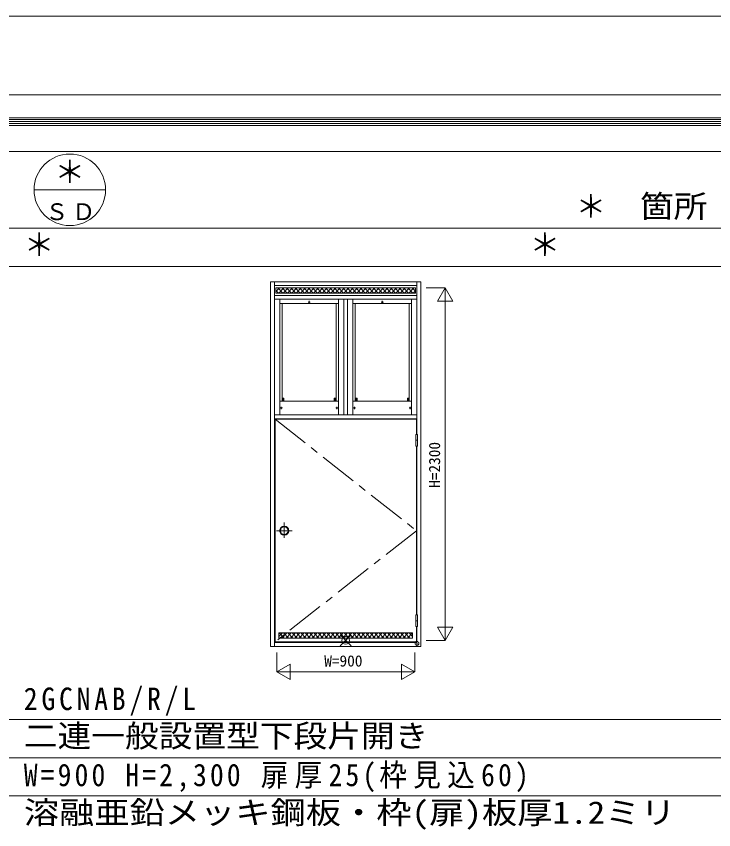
# Model space of a CAD drawing. Units: millimetres, scale not verified. Extents: x -14862 to 14850, y -10512 to 10500.
# Drawn here: x -4599 to -49, y 5193 to 10500 of the extents above; entities that cross this region are included whole.
import ezdxf
from ezdxf.enums import TextEntityAlignment as Align

# ---------------------------------------------------------------- set-up
doc = ezdxf.new("R2010")
doc.units = ezdxf.units.MM
doc.header["$LTSCALE"] = 50
doc.header["$PDMODE"] = 32
doc.header["$PDSIZE"] = 25
doc.linetypes.add('CHAIN1', pattern=[8, 5, -1, 1, -1])
doc.layers.add('0-0_0', color=7, linetype='Continuous')
for name, color, linetype, lineweight in [('0-1_USER1', 7, 'Continuous', 9), ('0-3_YKK_11', 7, 'Continuous', 9), ('0-4_YKK_12', 2, 'Continuous', 9), ('0-5_YSS_K', 4, 'Continuous', 9), ('0-6_YKK_13', 3, 'Continuous', 9)]:
    doc.layers.add(name, color=color, linetype=linetype, lineweight=lineweight)
doc.styles.add('ＭＳ ゴシック', font='')
doc.styles.get('ＭＳ ゴシック').set_extended_font_data('MS Gothic')

msp = doc.modelspace()

# ---------------------------------------------------------------- linework, layer by layer
at = {"layer": '0-1_USER1'}
for p, q in [((-14850, 10500), (14850, 10500)), ((-14340.23, 9987.41), (14340.79, 9987.41)), ((-14190.23, 9837.97), (14190.23, 9837.97)), ((-14177.82, 9825.57), (14177.82, 9825.57)), ((-14164.85, 9812.59), (14165.42, 9812.59)), ((-14152.44, 9799.62), (14152.45, 9799.62)), ((-14140.04, 9787.22), (14140.04, 9787.22)), ((-13949.96, 9617.94), (13950.04, 9617.94)), ((-4483.29, 9367.94), (-4016.63, 9367.94)), ((-13949.96, 9117.94), (13950.04, 9117.94)), ((-13949.96, 8867.94), (13950.04, 8867.94)), ((-13949.96, 5912.94), (13950.04, 5912.94)), ((-13949.96, 5662.94), (13950.04, 5662.94)), ((-13949.96, 5412.94), (13950.04, 5412.94))]:
    msp.add_line(p, q, dxfattribs=at)
msp.add_circle((-4249.96, 9367.94), 233.33, dxfattribs=at)
at = {"layer": '0-3_YKK_11'}
for p, q in [((-2485.32, 6393.08), (-2414.61, 6463.79)), ((-2485.32, 6463.79), (-2414.61, 6393.08))]:
    msp.add_line(p, q, dxfattribs=at)
msp.add_circle((-2449.96, 6428.44), 25, dxfattribs=at)
at = {"layer": '0-4_YKK_12'}
for p, q in [((-1924.96, 8728.44), (-1799.96, 8728.44)), ((-1799.96, 8728.44), (-1849.96, 8641.83)), ((-1799.96, 8728.44), (-1799.96, 6428.44)), ((-1749.96, 8641.83), (-1799.96, 8728.44)), ((-1849.96, 8641.83), (-1749.96, 8641.83)), ((-1799.96, 6428.44), (-1849.96, 6515.04)), ((-1849.96, 6515.04), (-1749.96, 6515.04)), ((-1749.96, 6515.04), (-1799.96, 6428.44)), ((-1924.96, 6428.44), (-1799.96, 6428.44)), ((-2899.96, 6348.43), (-2899.96, 6223.44)), ((-1999.96, 6348.43), (-1999.96, 6223.44)), ((-2899.96, 6223.44), (-2813.36, 6273.44)), ((-2813.36, 6273.44), (-2813.36, 6173.44)), ((-2899.96, 6223.44), (-1999.96, 6223.44)), ((-2813.36, 6173.44), (-2899.96, 6223.44))]:
    msp.add_line(p, q, dxfattribs=at)
msp.add_lwpolyline([(-1999.96, 6223.44), (-2086.56, 6273.44), (-2086.56, 6173.44)], close=True, dxfattribs=at)
at = {"layer": '0-5_YSS_K'}
for p, q in [((-2939.96, 8768.44), (-2939.96, 6388.44)), ((-2939.96, 8768.44), (-1959.96, 8768.44)), ((-2914.96, 8768.44), (-2914.96, 6388.44)), ((-1984.96, 8768.44), (-1984.96, 7771.44)), ((-1959.96, 6388.44), (-1959.96, 8768.44)), ((-2914.96, 8743.44), (-1984.96, 8743.44)), ((-2904.96, 8727.44), (-2904.96, 8694.44)), ((-2904.96, 8727.44), (-1994.96, 8727.44)), ((-2904.96, 8704.69), (-2882.22, 8727.44)), ((-2904.96, 8710.72), (-2888.68, 8694.44)), ((-2893.39, 8727.44), (-2860.39, 8694.44)), ((-2886.93, 8694.44), (-2853.93, 8727.44)), ((-2865.11, 8727.44), (-2832.11, 8694.44)), ((-2858.65, 8694.44), (-2825.65, 8727.44)), ((-2836.82, 8727.44), (-2803.82, 8694.44)), ((-2830.36, 8694.44), (-2797.36, 8727.44)), ((-2808.54, 8727.44), (-2775.54, 8694.44)), ((-2802.08, 8694.44), (-2769.08, 8727.44)), ((-2780.26, 8727.44), (-2747.25, 8694.44)), ((-2773.79, 8694.44), (-2740.79, 8727.44)), ((-2751.97, 8727.44), (-2718.97, 8694.44)), ((-2745.51, 8694.44), (-2712.51, 8727.44)), ((-2723.69, 8727.44), (-2690.69, 8694.44)), ((-2717.22, 8694.44), (-2684.22, 8727.44)), ((-2695.4, 8727.44), (-2662.4, 8694.44)), ((-2688.94, 8694.44), (-2655.94, 8727.44)), ((-2667.12, 8727.44), (-2634.12, 8694.44)), ((-2660.66, 8694.44), (-2627.66, 8727.44)), ((-2638.83, 8727.44), (-2605.83, 8694.44)), ((-2632.37, 8694.44), (-2599.37, 8727.44)), ((-2610.55, 8727.44), (-2577.55, 8694.44)), ((-2604.09, 8694.44), (-2571.09, 8727.44)), ((-2582.27, 8727.44), (-2549.27, 8694.44)), ((-2575.8, 8694.44), (-2542.8, 8727.44)), ((-2553.98, 8727.44), (-2520.98, 8694.44)), ((-2547.52, 8694.44), (-2514.52, 8727.44)), ((-2525.7, 8727.44), (-2492.7, 8694.44)), ((-2519.23, 8694.44), (-2486.24, 8727.44)), ((-2497.41, 8727.44), (-2464.41, 8694.44)), ((-2490.95, 8694.44), (-2457.95, 8727.44)), ((-2469.13, 8727.44), (-2436.13, 8694.44)), ((-2462.67, 8694.44), (-2429.67, 8727.44)), ((-2440.84, 8727.44), (-2407.84, 8694.44)), ((-2434.38, 8694.44), (-2401.38, 8727.44)), ((-2412.56, 8727.44), (-2379.56, 8694.44)), ((-2406.1, 8694.44), (-2373.1, 8727.44)), ((-2384.28, 8727.44), (-2351.28, 8694.44)), ((-2377.81, 8694.44), (-2344.81, 8727.44)), ((-2355.99, 8727.44), (-2322.99, 8694.44)), ((-2349.53, 8694.44), (-2316.53, 8727.44)), ((-2327.71, 8727.44), (-2294.71, 8694.44)), ((-2321.25, 8694.44), (-2288.24, 8727.44)), ((-2299.42, 8727.44), (-2266.42, 8694.44)), ((-2292.96, 8694.44), (-2259.96, 8727.44)), ((-2271.14, 8727.44), (-2238.14, 8694.44)), ((-2264.68, 8694.44), (-2231.68, 8727.44)), ((-2242.85, 8727.44), (-2209.85, 8694.44)), ((-2236.39, 8694.44), (-2203.39, 8727.44)), ((-2214.57, 8727.44), (-2181.57, 8694.44)), ((-2208.11, 8694.44), (-2175.11, 8727.44)), ((-2186.28, 8727.44), (-2153.29, 8694.44)), ((-2179.82, 8694.44), (-2146.82, 8727.44)), ((-2158, 8727.44), (-2125, 8694.44)), ((-2151.54, 8694.44), (-2118.54, 8727.44)), ((-2129.72, 8727.44), (-2096.72, 8694.44)), ((-2123.25, 8694.44), (-2090.25, 8727.44)), ((-2101.43, 8727.44), (-2068.43, 8694.44)), ((-2094.97, 8694.44), (-2061.97, 8727.44)), ((-2073.15, 8727.44), (-2040.15, 8694.44)), ((-2066.69, 8694.44), (-2033.69, 8727.44)), ((-2044.86, 8727.44), (-2011.86, 8694.44)), ((-2038.4, 8694.44), (-2005.4, 8727.44)), ((-2016.58, 8727.44), (-1994.96, 8705.82)), ((-2010.12, 8694.44), (-1994.96, 8709.59)), ((-1994.96, 8727.44), (-1994.96, 8694.44)), ((-1984.96, 8678.44), (-2914.96, 8678.44)), ((-2914.96, 8653.44), (-1984.96, 8653.44)), ((-1994.96, 8694.44), (-2904.96, 8694.44)), ((-2879.96, 7899.44), (-2879.96, 8653.44)), ((-2497.46, 7899.44), (-2497.46, 8653.44)), ((-2462.46, 8653.44), (-2462.46, 7899.44)), ((-2437.46, 8653.44), (-2437.46, 7899.44)), ((-2402.46, 7899.44), (-2402.46, 8653.44)), ((-2019.96, 7899.44), (-2019.96, 8653.44)), ((-2497.46, 8626.43), (-2879.96, 8626.43)), ((-2864.96, 7989.44), (-2864.96, 8626.43)), ((-2512.46, 7989.44), (-2512.46, 8626.43)), ((-2402.46, 8626.43), (-2019.96, 8626.43)), ((-2387.46, 7989.44), (-2387.46, 8626.43)), ((-2034.96, 7989.44), (-2034.96, 8626.43)), ((-2497.46, 7989.44), (-2879.96, 7989.44)), ((-2864.96, 8007.44), (-2852.96, 8007.44)), ((-2512.46, 8007.44), (-2524.46, 8007.44)), ((-2524.46, 7992.44), (-2524.46, 8007.44)), ((-2512.46, 7992.44), (-2524.46, 7992.44)), ((-2402.46, 7989.44), (-2019.96, 7989.44)), ((-2387.46, 8007.44), (-2375.46, 8007.44)), ((-2387.46, 7992.44), (-2375.46, 7992.44)), ((-2375.46, 7992.44), (-2375.46, 8007.44)), ((-2034.96, 8007.44), (-2046.96, 8007.44)), ((-2914.96, 7899.44), (-1984.96, 7899.44)), ((-2914.96, 7874.43), (-1984.96, 7874.43)), ((-2910.96, 7871.44), (-2910.96, 6418.44)), ((-2910.96, 7871.44), (-1988.96, 7871.44)), ((-1988.96, 7871.44), (-1988.96, 7771.44)), ((-1988.96, 7695.44), (-1988.96, 6594.44)), ((-1984.96, 7695.44), (-1984.96, 6594.44)), ((-2885.96, 6476.44), (-2013.96, 6476.44)), ((-2885.96, 6476.44), (-2885.96, 6443.44)), ((-2885.96, 6453.12), (-2862.65, 6476.44)), ((-2884.68, 6476.44), (-2851.68, 6443.44)), ((-2867.36, 6443.44), (-2834.36, 6476.44)), ((-2856.39, 6476.44), (-2823.39, 6443.44)), ((-2839.08, 6443.44), (-2806.08, 6476.44)), ((-2828.11, 6476.44), (-2795.11, 6443.44)), ((-2810.79, 6443.44), (-2777.79, 6476.44)), ((-2799.82, 6476.44), (-2766.82, 6443.44)), ((-2782.51, 6443.44), (-2749.51, 6476.44)), ((-2771.54, 6476.44), (-2738.54, 6443.44)), ((-2754.22, 6443.44), (-2721.22, 6476.44)), ((-2743.25, 6476.44), (-2710.25, 6443.44)), ((-2725.94, 6443.44), (-2692.94, 6476.44)), ((-2714.97, 6476.44), (-2681.97, 6443.44)), ((-2697.66, 6443.44), (-2664.66, 6476.44)), ((-2686.69, 6476.44), (-2653.69, 6443.44)), ((-2669.37, 6443.44), (-2636.37, 6476.44)), ((-2658.4, 6476.44), (-2625.4, 6443.44)), ((-2641.09, 6443.44), (-2608.09, 6476.44)), ((-2630.12, 6476.44), (-2597.12, 6443.44)), ((-2612.8, 6443.44), (-2579.8, 6476.44)), ((-2601.83, 6476.44), (-2568.83, 6443.44)), ((-2584.52, 6443.44), (-2551.52, 6476.44)), ((-2573.55, 6476.44), (-2540.55, 6443.44)), ((-2556.24, 6443.44), (-2523.23, 6476.44)), ((-2545.27, 6476.44), (-2512.27, 6443.44)), ((-2527.95, 6443.44), (-2494.95, 6476.44)), ((-2516.98, 6476.44), (-2483.98, 6443.44)), ((-2499.67, 6443.44), (-2466.67, 6476.44)), ((-2488.7, 6476.44), (-2455.7, 6443.44)), ((-2471.38, 6443.44), (-2438.38, 6476.44)), ((-2460.41, 6476.44), (-2427.41, 6443.44)), ((-2443.1, 6443.44), (-2410.1, 6476.44)), ((-2432.13, 6476.44), (-2399.13, 6443.44)), ((-2414.81, 6443.44), (-2381.81, 6476.44)), ((-2403.84, 6476.44), (-2370.84, 6443.44)), ((-2386.53, 6443.44), (-2353.53, 6476.44)), ((-2375.56, 6476.44), (-2342.56, 6443.44)), ((-2358.25, 6443.44), (-2325.25, 6476.44)), ((-2347.28, 6476.44), (-2314.27, 6443.44)), ((-2329.96, 6443.44), (-2296.96, 6476.44)), ((-2318.99, 6476.44), (-2285.99, 6443.44)), ((-2301.68, 6443.44), (-2268.68, 6476.44)), ((-2290.71, 6476.44), (-2257.71, 6443.44)), ((-2273.39, 6443.44), (-2240.39, 6476.44)), ((-2262.42, 6476.44), (-2229.42, 6443.44)), ((-2245.11, 6443.44), (-2212.11, 6476.44)), ((-2234.14, 6476.44), (-2201.14, 6443.44)), ((-2216.82, 6443.44), (-2183.82, 6476.44)), ((-2205.85, 6476.44), (-2172.85, 6443.44)), ((-2188.54, 6443.44), (-2155.54, 6476.44)), ((-2177.57, 6476.44), (-2144.57, 6443.44)), ((-2160.25, 6443.44), (-2127.25, 6476.44)), ((-2149.29, 6476.44), (-2116.29, 6443.44)), ((-2131.97, 6443.44), (-2098.97, 6476.44)), ((-2121, 6476.44), (-2088, 6443.44)), ((-2103.69, 6443.44), (-2070.69, 6476.44)), ((-2092.72, 6476.44), (-2059.72, 6443.44)), ((-2075.4, 6443.44), (-2042.4, 6476.44)), ((-2064.43, 6476.44), (-2031.43, 6443.44)), ((-2047.12, 6443.44), (-2014.12, 6476.44)), ((-2036.15, 6476.44), (-2013.96, 6454.25)), ((-2023.99, 6476.44), (-2023.96, 6476.41)), ((-2013.96, 6476.44), (-2013.96, 6443.44)), ((-1988.96, 6518.44), (-1988.96, 6418.44)), ((-1984.96, 6518.44), (-1984.96, 6388.44)), ((-2885.96, 6443.44), (-2013.96, 6443.44)), ((-2939.96, 6388.44), (-1959.96, 6388.44)), ((-2914.96, 6413.44), (-2289.96, 6413.44)), ((-2910.96, 6418.44), (-1988.96, 6418.44)), ((-2910.96, 6413.44), (-1984.96, 6413.44))]:
    msp.add_line(p, q, dxfattribs=at)
at = {"layer": '0-5_YSS_K', "linetype": 'CHAIN1'}
for p, q in [((-2695.48, 8634.84), (-2681.9, 8634.84)), ((-2688.71, 8627.51), (-2688.71, 8642.79)), ((-2217.98, 8634.84), (-2204.4, 8634.84)), ((-2211.21, 8627.51), (-2211.21, 8642.79)), ((-2865.75, 8002.44), (-2852.17, 8002.44)), ((-2858.98, 7995.1), (-2858.98, 8010.39)), ((-2511.67, 8002.44), (-2525.25, 8002.44)), ((-2518.44, 7995.1), (-2518.44, 8010.39)), ((-2388.25, 8002.44), (-2374.67, 8002.44)), ((-2381.48, 7995.1), (-2381.48, 8010.39)), ((-2034.17, 8002.44), (-2047.75, 8002.44)), ((-2040.94, 7995.1), (-2040.94, 8010.39)), ((-2876.75, 7944.44), (-2863.17, 7944.44)), ((-2869.98, 7937.11), (-2869.98, 7952.39)), ((-2500.67, 7944.44), (-2514.25, 7944.44)), ((-2507.44, 7937.11), (-2507.44, 7952.39)), ((-2399.25, 7944.44), (-2385.67, 7944.44)), ((-2392.48, 7937.11), (-2392.48, 7952.39)), ((-2023.17, 7944.44), (-2036.75, 7944.44)), ((-2029.94, 7937.11), (-2029.94, 7952.39)), ((-2910.96, 7871.44), (-1988.96, 7143.94)), ((-1988.96, 7143.94), (-2910.96, 6418.44))]:
    msp.add_line(p, q, dxfattribs=at)
at = {"layer": '0-5_YSS_K'}
for points in [[(-2864.96, 7992.44), (-2852.96, 7992.44), (-2852.96, 8007.44)], [(-2034.96, 7992.44), (-2046.96, 7992.44), (-2046.96, 8007.44)]]:
    msp.add_lwpolyline(points, dxfattribs=at)
for centre in [(-2688.71, 8634.84), (-2211.21, 8634.84), (-2858.98, 8002.44), (-2518.44, 8002.44), (-2381.48, 8002.44), (-2040.94, 8002.44), (-2869.98, 7944.44), (-2507.44, 7944.44), (-2392.48, 7944.44), (-2029.94, 7944.44)]:
    msp.add_circle(centre, 2.5, dxfattribs=at)
msp.add_point((-1984.96, 6408.44), dxfattribs=at)
at = {"layer": '0-6_YKK_13'}
for p, q in [((-1991.96, 7771.44), (-1991.96, 7695.44)), ((-1991.96, 7771.44), (-1981.96, 7771.44)), ((-1981.96, 7771.44), (-1981.96, 7695.44)), ((-1991.96, 7733.44), (-1981.96, 7733.44)), ((-1991.96, 7695.44), (-1981.96, 7695.44)), ((-1991.96, 6594.44), (-1981.96, 6594.44)), ((-1991.96, 6594.44), (-1991.96, 6518.44)), ((-1981.96, 6594.44), (-1981.96, 6518.44)), ((-1991.96, 6556.44), (-1981.96, 6556.44)), ((-1991.96, 6518.44), (-1981.96, 6518.44))]:
    msp.add_line(p, q, dxfattribs=at)
at = {"layer": '0-6_YKK_13', "linetype": 'CHAIN1'}
for p, q in [((-2850.9, 7197.6), (-2850.9, 7096.51)), ((-2900.51, 7143.94), (-2799.42, 7143.94))]:
    msp.add_line(p, q, dxfattribs=at)
at = {"layer": '0-6_YKK_13'}
for radius in [30, 25]:
    msp.add_circle((-2850.9, 7143.94), radius, dxfattribs=at)

# ---------------------------------------------------------------- texts
at = {"layer": '0-0_0', "style": 'ＭＳ ゴシック'}
for p in [(-4349.96, 9367.94), (-949.96, 9142.94), (-4549.96, 8892.94), (-1249.96, 8892.94)]:
    msp.add_text('＊', height=146.6, dxfattribs=at).set_placement(p, align=Align.BOTTOM_LEFT)
for s, width, p in [('二連一般設置型下段片開き', 1.1, (-4549.96, 5687.94)), ('溶融亜鉛メッキ鋼板・枠(扉)板厚1.2ミリ', 1.15, (-4549.96, 5187.94))]:
    msp.add_text(s, height=146.6, dxfattribs=dict(at, width=width)).set_placement(p, align=Align.BOTTOM_LEFT)
at = {"layer": '0-0_0', "char_height": 146.6, "attachment_point": 7, "style": 'ＭＳ ゴシック'}
for s, insert in [('\\T1.28;\\W0.9;2GCNAB/R/L', (-4549.96, 5937.94)), ('\\T1.23;\\W0.9;W=900\\~H=2,300\\~扉厚25(枠見込60)', (-4549.96, 5437.94))]:
    msp.add_mtext(s, dxfattribs=dict(at, insert=insert))
at = {"layer": '0-1_USER1', "style": 'ＭＳ ゴシック', "width": 1.1}
msp.add_text('箇所', height=146.6, dxfattribs=at).set_placement((-529.96, 9142.94), align=Align.BOTTOM_LEFT)
at = {"layer": '0-1_USER1', "insert": (-4409.96, 9167.94), "char_height": 110, "attachment_point": 7, "style": 'ＭＳ ゴシック'}
msp.add_mtext('\\T1.17;ＳＤ', dxfattribs=at)
at = {"layer": '0-4_YKK_12', "color": 4, "style": 'ＭＳ ゴシック'}
msp.add_text('H=2300', height=73.31, rotation=90, dxfattribs=at).set_placement((-1811.96, 7423.44), align=Align.BOTTOM_LEFT)
msp.add_text('W=900', height=73.31, dxfattribs=at).set_placement((-2589.96, 6235.44), align=Align.BOTTOM_LEFT)

doc.saveas('drawing.dxf')
